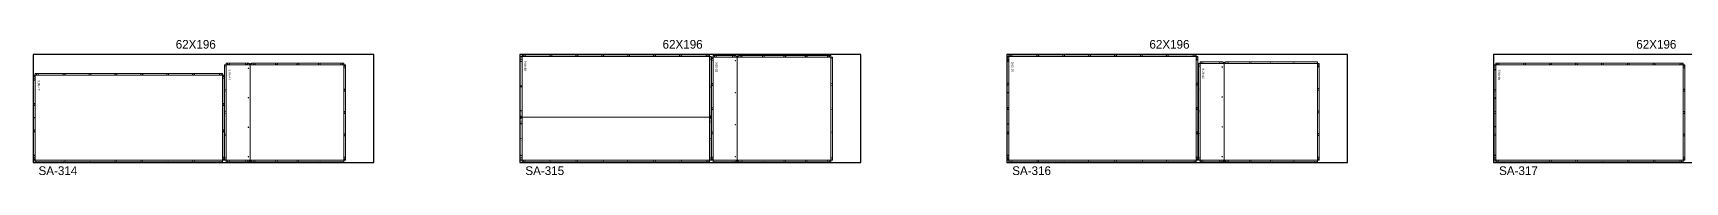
# Model space of a CAD drawing. Header units: inches. Extents: x 332 to 13969, y 521 to 599.
# Drawn here: x 9013 to 9963, y 522 to 599 of the extents above; entities that cross this region are included whole.
import ezdxf

# ---------------------------------------------------------------- set-up
doc = ezdxf.new("R2010")
doc.units = ezdxf.units.IN
doc.header["$MEASUREMENT"] = 0
for name, color, linetype, lineweight in [('ACM_Layer 1_Router Offset_Panel Cut', 1, 'Continuous', 9), ('ACM_Layer 3_Open Offset Countour_Route Lines', 4, 'Continuous', 9), ('ACM_Layer 4_Drill Centers_Rivet Holes', 3, 'Continuous', 9), ('ACM_Layer 5_Drill Centers_Weep Holes', 6, 'Continuous', 9)]:
    doc.layers.add(name, color=color, linetype=linetype, lineweight=lineweight)
doc.layers.add('ACM_Reference_Text', color=7, linetype='Continuous')
doc.styles.add('ER_Basic_SS', font='', dxfattribs={"height": 1.25})
doc.styles.get('ER_Basic_SS').set_extended_font_data('ER_Basic_SS')

# ---------------------------------------------------------------- blocks, each defined once
blk = doc.blocks.new('*U149')
for p, q in [((-97.75, -34.23), (-98, -34.23)), ((-97.75, -34.48), (-97.75, -34.23))]:
    blk.add_line(p, q)
blk.add_lwpolyline([(-98, -34.48), (98, -34.48), (98, 27.52), (-98, 27.52)], close=True)
at = {"insert": (-15.94, 35.85), "char_height": 5, "attachment_point": 1}
blk.add_mtext_dynamic_manual_height_columns('62X196', width=43.9641, gutter_width=1, heights=[0], dxfattribs=at)
blk = doc.blocks.new('*U150')
at = {"color": 0, "linetype": 'ByBlock', "lineweight": -2, "transparency": 16777216}
for p in [(3080, 0), (3360, 0), (3640, 0), (3920, 0)]:
    blk.add_blockref('*U149', p, dxfattribs=at)

msp = doc.modelspace()

# ---------------------------------------------------------------- linework, layer by layer
at = {"layer": 'ACM_Layer 1_Router Offset_Panel Cut'}
for points in [[(9293.57, 530.22), (9293.57, 553.99), (9294.54, 554.96), (9293.57, 555.93), (9293.57, 589.78), (9294.54, 589.78), (9294.54, 590.75), (9402.29, 590.75), (9402.29, 589.78), (9403.25, 589.78), (9403.25, 555.93), (9402.29, 554.96), (9403.25, 553.99), (9403.25, 530.22), (9402.29, 530.22), (9402.29, 529.25), (9294.54, 529.25), (9294.54, 530.22)], [(9403.5, 589.47), (9403.5, 530.22), (9404.47, 530.22), (9404.47, 529.25), (9417.32, 529.25), (9418.29, 530.22), (9419.25, 529.25), (9472.06, 529.25), (9472.06, 530.22), (9473.02, 530.22), (9473.02, 589.47), (9472.06, 589.47), (9472.06, 590.44), (9419.25, 590.44), (9418.29, 589.47), (9417.32, 590.44), (9404.47, 590.44), (9404.47, 589.47)], [(9682.29, 590.75), (9574.54, 590.75), (9574.54, 589.78), (9573.57, 589.78), (9573.57, 530.22), (9574.54, 530.22), (9574.54, 529.25), (9682.29, 529.25), (9682.29, 530.22), (9683.26, 530.22), (9683.26, 589.78), (9682.29, 589.78)], [(9122.29, 580.11), (9014.54, 580.11), (9014.54, 579.14), (9013.57, 579.14), (9013.57, 530.22), (9014.54, 530.22), (9014.54, 529.25), (9122.29, 529.25), (9122.29, 530.22), (9123.25, 530.22), (9123.25, 579.14), (9122.29, 579.14)], [(9123.5, 585.09), (9123.5, 530.22), (9124.47, 530.22), (9124.47, 529.25), (9137.32, 529.25), (9138.29, 530.22), (9139.25, 529.25), (9192.06, 529.25), (9192.06, 530.22), (9193.02, 530.22), (9193.02, 585.09), (9192.06, 585.09), (9192.06, 586.06), (9139.25, 586.06), (9138.29, 585.09), (9137.32, 586.06), (9124.47, 586.06), (9124.47, 585.09)], [(9683.51, 585.72), (9683.51, 530.22), (9684.48, 530.22), (9684.48, 529.25), (9697.32, 529.25), (9698.29, 530.22), (9699.26, 529.25), (9752.06, 529.25), (9752.06, 530.22), (9753.03, 530.22), (9753.03, 585.72), (9752.06, 585.72), (9752.06, 586.69), (9699.26, 586.69), (9698.29, 585.72), (9697.32, 586.69), (9684.48, 586.69), (9684.48, 585.72)], [(9962.29, 586.06), (9854.54, 586.06), (9854.54, 585.09), (9853.57, 585.09), (9853.57, 530.22), (9854.54, 530.22), (9854.54, 529.25), (9962.29, 529.25), (9962.29, 530.22), (9963.26, 530.22), (9963.26, 585.09), (9962.29, 585.09)]]:
    msp.add_lwpolyline(points, close=True, dxfattribs=at)
at = {"layer": 'ACM_Layer 3_Open Offset Countour_Route Lines'}
for p, q in [((9293.57, 589.78), (9403.25, 589.78)), ((9294.54, 529.25), (9294.54, 590.75)), ((9402.29, 529.25), (9402.29, 590.75)), ((9403.5, 589.47), (9473.02, 589.47)), ((9404.47, 590.44), (9404.47, 529.25)), ((9418.29, 590.44), (9418.29, 529.25)), ((9472.06, 590.44), (9472.06, 529.25)), ((9683.26, 589.78), (9573.57, 589.78)), ((9574.54, 590.75), (9574.54, 529.25)), ((9682.29, 590.75), (9682.29, 529.25)), ((9014.54, 580.11), (9014.54, 529.25)), ((9122.29, 580.11), (9122.29, 529.25)), ((9123.5, 585.09), (9193.02, 585.09)), ((9124.47, 586.06), (9124.47, 529.25)), ((9138.29, 586.06), (9138.29, 529.25)), ((9192.06, 586.06), (9192.06, 529.25)), ((9683.51, 585.72), (9753.03, 585.72)), ((9684.48, 586.69), (9684.48, 529.25)), ((9698.29, 586.69), (9698.29, 529.25)), ((9752.06, 586.69), (9752.06, 529.25)), ((9963.26, 585.09), (9853.57, 585.09)), ((9854.54, 586.06), (9854.54, 529.25)), ((9962.29, 586.06), (9962.29, 529.25)), ((9123.25, 579.14), (9013.57, 579.14)), ((9293.57, 554.96), (9403.25, 554.96)), ((9123.25, 530.22), (9013.57, 530.22)), ((9123.5, 530.22), (9193.02, 530.22)), ((9293.57, 530.22), (9403.25, 530.22)), ((9403.5, 530.22), (9473.02, 530.22)), ((9683.26, 530.22), (9573.57, 530.22)), ((9683.51, 530.22), (9753.03, 530.22)), ((9963.26, 530.22), (9853.57, 530.22))]:
    msp.add_line(p, q, dxfattribs=at)
at = {"layer": 'ACM_Layer 4_Drill Centers_Rivet Holes'}
for centre in [(9294.06, 589.03), (9295.29, 590.26), (9296.29, 590.26), (9310.68, 590.26), (9311.68, 590.26), (9325.57, 590.26), (9326.57, 590.26), (9340.47, 590.26), (9341.47, 590.26), (9355.36, 590.26), (9356.36, 590.26), (9370.25, 590.26), (9371.25, 590.26), (9385.14, 590.26), (9386.14, 590.26), (9400.54, 590.26), (9401.54, 590.26), (9402.77, 589.03), (9405.22, 589.95), (9406.22, 589.95), (9415.57, 589.95), (9416.57, 589.95), (9420, 589.95), (9421, 589.95), (9432.83, 589.95), (9433.83, 589.95), (9445.16, 589.95), (9446.16, 589.95), (9457.48, 589.95), (9458.48, 589.95), (9470.31, 589.95), (9471.31, 589.95), (9574.06, 589.03), (9575.29, 590.26), (9576.29, 590.26), (9590.68, 590.26), (9591.68, 590.26), (9605.57, 590.26), (9606.57, 590.26), (9620.47, 590.26), (9621.47, 590.26), (9635.36, 590.26), (9636.36, 590.26), (9650.25, 590.26), (9651.25, 590.26), (9665.14, 590.26), (9666.14, 590.26), (9680.54, 590.26), (9681.54, 590.26), (9682.77, 589.03), (9015.29, 579.63), (9016.29, 579.63), (9030.68, 579.63), (9031.68, 579.63), (9045.57, 579.63), (9046.57, 579.63), (9060.47, 579.63), (9061.47, 579.63), (9075.36, 579.63), (9076.36, 579.63), (9090.25, 579.63), (9091.25, 579.63), (9105.14, 579.63), (9106.14, 579.63), (9120.54, 579.63), (9121.54, 579.63), (9123.99, 584.34), (9123.99, 583.34), (9125.22, 585.58), (9126.22, 585.58), (9135.57, 585.58), (9136.57, 585.58), (9140, 585.58), (9141, 585.58), (9152.83, 585.58), (9153.83, 585.58), (9165.15, 585.58), (9166.15, 585.58), (9177.48, 585.58), (9178.48, 585.58), (9190.31, 585.58), (9191.31, 585.58), (9192.54, 584.34), (9192.54, 583.34), (9294.06, 588.03), (9402.77, 588.03), (9403.99, 588.72), (9403.99, 587.72), (9472.54, 588.72), (9472.54, 587.72), (9574.06, 588.03), (9682.77, 588.03), (9683.99, 584.97), (9683.99, 583.97), (9685.23, 586.2), (9686.23, 586.2), (9695.57, 586.2), (9696.57, 586.2), (9700.01, 586.2), (9701.01, 586.2), (9712.83, 586.2), (9713.83, 586.2), (9725.16, 586.2), (9726.16, 586.2), (9737.48, 586.2), (9738.48, 586.2), (9750.31, 586.2), (9751.31, 586.2), (9752.54, 584.97), (9752.54, 583.97), (9854.06, 584.34), (9854.06, 583.34), (9855.29, 585.58), (9856.29, 585.58), (9870.68, 585.58), (9871.68, 585.58), (9885.57, 585.58), (9886.57, 585.58), (9900.47, 585.58), (9901.47, 585.58), (9915.36, 585.58), (9916.36, 585.58), (9930.25, 585.58), (9931.25, 585.58), (9945.14, 585.58), (9946.14, 585.58), (9960.54, 585.58), (9961.54, 585.58), (9962.77, 584.34), (9962.77, 583.34), (9014.06, 578.39), (9014.06, 577.39), (9122.77, 578.39), (9122.77, 577.39), (9123.99, 571), (9123.99, 570), (9192.54, 571), (9192.54, 570), (9294.06, 573.36), (9294.06, 572.36), (9402.77, 573.36), (9402.77, 572.36), (9403.99, 574.28), (9403.99, 573.28), (9472.54, 574.28), (9472.54, 573.28), (9574.06, 574.51), (9574.06, 573.51), (9682.77, 574.51), (9682.77, 573.51), (9683.99, 571.47), (9683.99, 570.47), (9752.54, 571.47), (9752.54, 570.47), (9854.06, 571), (9854.06, 570), (9962.77, 571), (9962.77, 570), (9014.06, 562.75), (9014.06, 561.75), (9122.77, 562.75), (9122.77, 561.75), (9574.06, 560.5), (9682.77, 560.5), (9123.99, 558.15), (9123.99, 557.15), (9192.54, 558.15), (9192.54, 557.15), (9294.06, 557.68), (9294.06, 556.68), (9294.06, 553.24), (9294.06, 552.24), (9402.77, 557.68), (9402.77, 556.68), (9402.77, 553.24), (9402.77, 552.24), (9403.99, 560.34), (9403.99, 559.34), (9472.54, 560.34), (9472.54, 559.34), (9574.06, 559.5), (9682.77, 559.5), (9683.99, 558.47), (9683.99, 557.47), (9752.54, 558.47), (9752.54, 557.47), (9854.06, 558.15), (9854.06, 557.15), (9962.77, 558.15), (9962.77, 557.15), (9014.06, 547.61), (9014.06, 546.61), (9122.77, 547.61), (9122.77, 546.61), (9123.99, 545.31), (9123.99, 544.31), (9192.54, 545.31), (9192.54, 544.31), (9294.06, 542.61), (9294.06, 541.61), (9402.77, 542.61), (9402.77, 541.61), (9403.99, 546.4), (9403.99, 545.4), (9472.54, 546.4), (9472.54, 545.4), (9574.06, 546.48), (9574.06, 545.48), (9682.77, 546.48), (9682.77, 545.48), (9683.99, 545.47), (9683.99, 544.47), (9752.54, 545.47), (9752.54, 544.47), (9854.06, 545.31), (9854.06, 544.31), (9962.77, 545.31), (9962.77, 544.31), (9014.06, 531.97), (9014.06, 530.97), (9015.29, 529.73), (9016.29, 529.73), (9030.68, 529.73), (9031.68, 529.73), (9045.57, 529.73), (9046.57, 529.73), (9060.47, 529.73), (9061.47, 529.73), (9075.36, 529.73), (9076.36, 529.73), (9090.25, 529.73), (9091.25, 529.73), (9105.14, 529.73), (9106.14, 529.73), (9120.54, 529.73), (9121.54, 529.73), (9122.77, 531.97), (9122.77, 530.97), (9123.99, 531.97), (9123.99, 530.97), (9125.22, 529.73), (9126.22, 529.73), (9135.57, 529.73), (9136.57, 529.73), (9140, 529.73), (9141, 529.73), (9152.83, 529.73), (9153.83, 529.73), (9165.15, 529.73), (9166.15, 529.73), (9177.48, 529.73), (9178.48, 529.73), (9190.31, 529.73), (9191.31, 529.73), (9192.54, 531.97), (9192.54, 530.97), (9294.06, 531.97), (9294.06, 530.97), (9295.29, 529.73), (9296.29, 529.73), (9310.68, 529.73), (9311.68, 529.73), (9325.57, 529.73), (9326.57, 529.73), (9340.47, 529.73), (9341.47, 529.73), (9355.36, 529.73), (9356.36, 529.73), (9370.25, 529.73), (9371.25, 529.73), (9385.14, 529.73), (9386.14, 529.73), (9400.54, 529.73), (9401.54, 529.73), (9402.77, 531.97), (9402.77, 530.97), (9403.99, 531.97), (9403.99, 530.97), (9405.22, 529.73), (9406.22, 529.73), (9415.57, 529.73), (9416.57, 529.73), (9420, 529.73), (9421, 529.73), (9432.83, 529.73), (9433.83, 529.73), (9445.16, 529.73), (9446.16, 529.73), (9457.48, 529.73), (9458.48, 529.73), (9470.31, 529.73), (9471.31, 529.73), (9472.54, 531.97), (9472.54, 530.97), (9574.06, 531.97), (9574.06, 530.97), (9575.29, 529.73), (9576.29, 529.73), (9590.68, 529.73), (9591.68, 529.73), (9605.57, 529.73), (9606.57, 529.73), (9620.47, 529.73), (9621.47, 529.73), (9635.36, 529.73), (9636.36, 529.73), (9650.25, 529.73), (9651.25, 529.73), (9665.14, 529.73), (9666.14, 529.73), (9680.54, 529.73), (9681.54, 529.73), (9682.77, 531.97), (9682.77, 530.97), (9683.99, 531.97), (9683.99, 530.97), (9685.23, 529.73), (9686.23, 529.73), (9695.57, 529.73), (9696.57, 529.73), (9700.01, 529.73), (9701.01, 529.73), (9712.83, 529.73), (9713.83, 529.73), (9725.16, 529.73), (9726.16, 529.73), (9737.48, 529.73), (9738.48, 529.73), (9750.31, 529.73), (9751.31, 529.73), (9752.54, 531.97), (9752.54, 530.97), (9854.06, 531.97), (9854.06, 530.97), (9855.29, 529.73), (9856.29, 529.73), (9870.68, 529.73), (9871.68, 529.73), (9885.57, 529.73), (9886.57, 529.73), (9900.47, 529.73), (9901.47, 529.73), (9915.36, 529.73), (9916.36, 529.73), (9930.25, 529.73), (9931.25, 529.73), (9945.14, 529.73), (9946.14, 529.73), (9960.54, 529.73), (9961.54, 529.73), (9962.77, 531.97), (9962.77, 530.97)]:
    msp.add_circle(centre, 0.0625, dxfattribs=at)
at = {"layer": 'ACM_Layer 5_Drill Centers_Weep Holes'}
for centre in [(9137.22, 583.09), (9294.06, 586.97), (9417.22, 587.47), (9574.12, 587.03), (9697.23, 583.72), (9854.12, 582.34), (9014.12, 576.39), (9294.06, 572.82), (9137.22, 566.15), (9417.22, 569.07), (9574.12, 569.03), (9697.23, 566.57), (9854.12, 565.9), (9014.12, 554.71), (9294.06, 558.68), (9294.06, 551.24), (9574.12, 551.03), (9137.22, 549.22), (9417.22, 550.68), (9697.23, 549.43), (9854.12, 549.47), (9014.12, 533.03), (9137.22, 532.28), (9294.06, 532.97), (9417.22, 532.28), (9574.12, 533.03), (9697.23, 532.28), (9854.12, 533.03)]:
    msp.add_circle(centre, 0.125, dxfattribs=at)

# ---------------------------------------------------------------- block references
msp.add_blockref('*U150', (6031.32, 563.48))

# ---------------------------------------------------------------- texts
at = {"char_height": 5, "attachment_point": 1}
for s, insert in [('SA-314', (9016.47, 526.74)), ('SA-315', (9296.47, 526.74)), ('SA-316', (9576.47, 526.74)), ('SA-317', (9856.47, 526.74))]:
    msp.add_mtext_dynamic_manual_height_columns(s, width=43.9641, gutter_width=1, heights=[0], dxfattribs=dict(at, insert=insert))
at = {"layer": 'ACM_Reference_Text', "style": 'ER_Basic_SS'}
for s, p in [('9.05-41', (9125.78, 582.28)), ('9.05-48', (9295.85, 587.42)), ('9.05-32', (9405.78, 586.66)), ('9.05-56', (9576.04, 586.78)), ('9.05-42', (9685.79, 582.91)), ('9.05-55', (9856.04, 582.09)), ('9.05-47', (9016.04, 576.14))]:
    msp.add_text(s, height=1.25, rotation=270, dxfattribs=at).set_placement(p)

doc.saveas('drawing.dxf')
